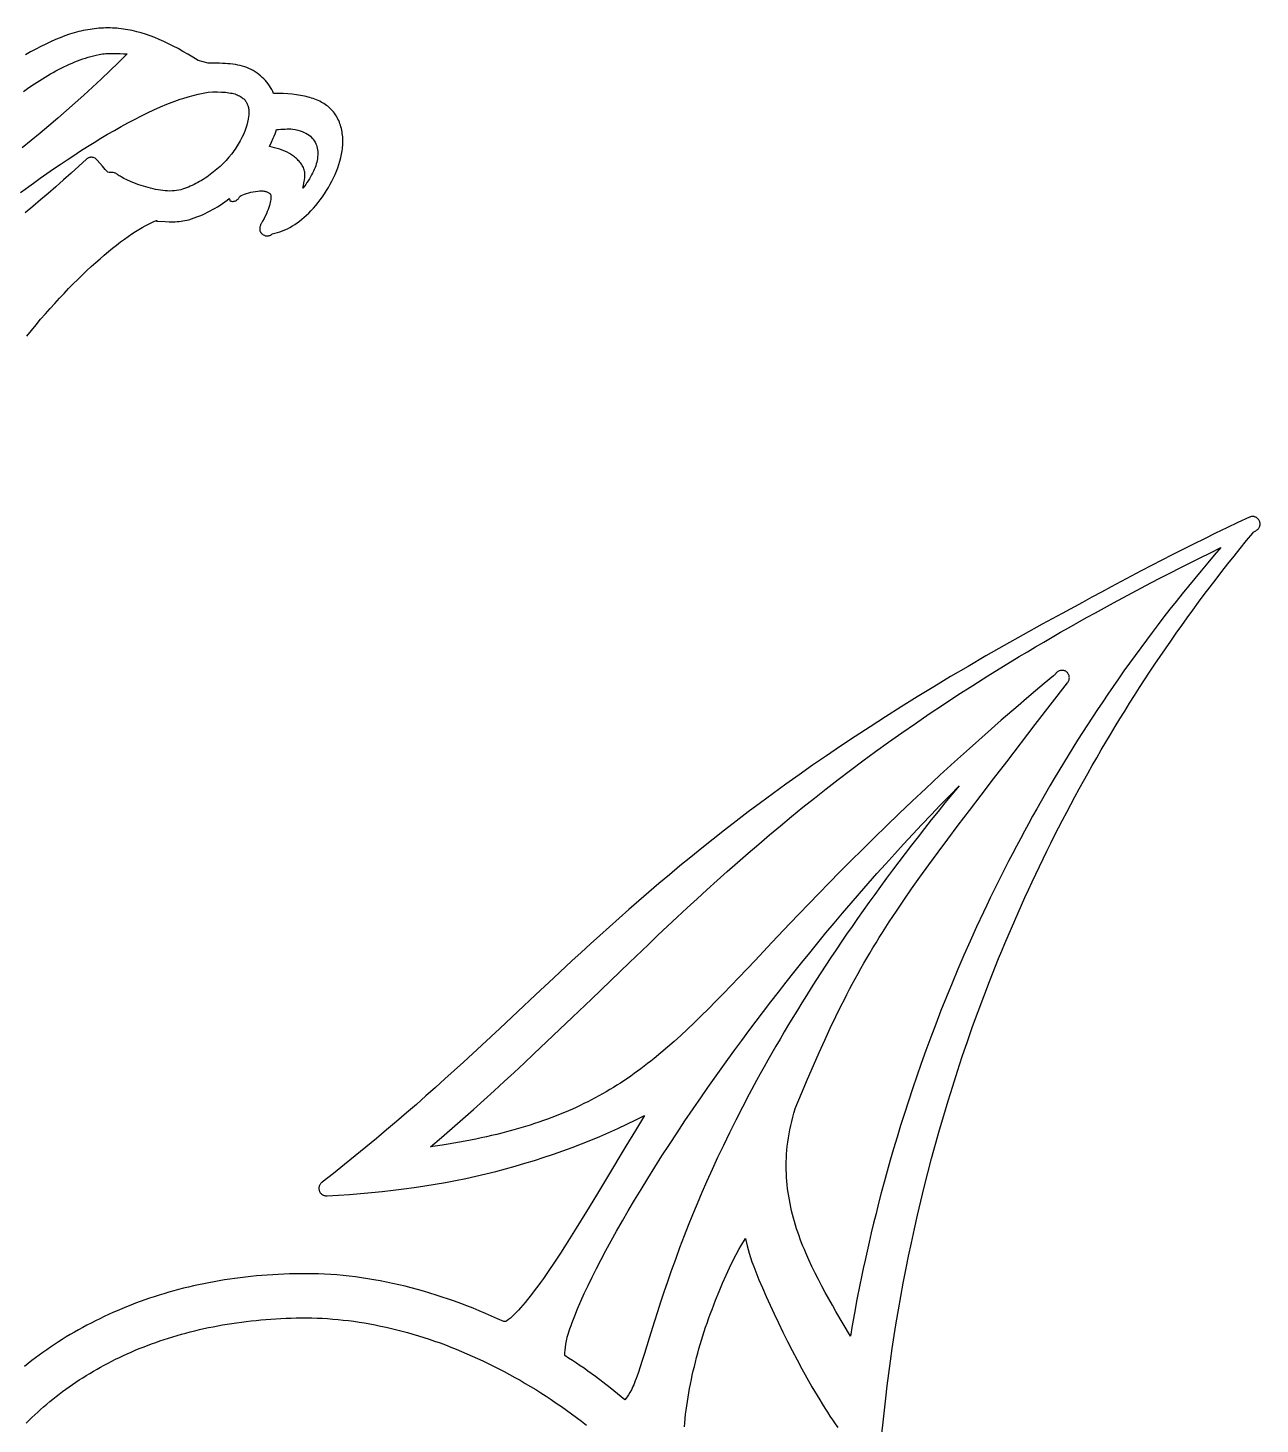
# Model space of a CAD drawing. Extents: x 0 to 113, y 52 to 137.
# Drawn here: x 89.82 to 112.89, y 110.58 to 136.72 of the extents above; entities that cross this region are included whole.
import ezdxf

# ---------------------------------------------------------------- set-up
doc = ezdxf.new("R2010")
doc.units = 0
doc.header["$MEASUREMENT"] = 0

msp = doc.modelspace()

# ---------------------------------------------------------------- linework, layer by layer
for points in [[(89.797, 130.949), (89.883, 131.056), (89.97, 131.162), (90.057, 131.266), (90.145, 131.367), (90.232, 131.466), (90.32, 131.563), (90.407, 131.658), (90.494, 131.751), (90.581, 131.841), (90.667, 131.928), (90.753, 132.013), (90.838, 132.096), (90.922, 132.176), (91.005, 132.253), (91.088, 132.327), (91.169, 132.399), (91.249, 132.468), (91.328, 132.533), (91.405, 132.596), (91.48, 132.656), (91.554, 132.713), (91.627, 132.766), (91.697, 132.816), (91.765, 132.863), (91.831, 132.907), (91.895, 132.947), (91.957, 132.983), (92.016, 133.016), (92.073, 133.046), (92.127, 133.072), (92.178, 133.094), (92.226, 133.112), (92.233, 133.114), (92.235, 133.114), (92.236, 133.113), (92.235, 133.11), (92.232, 133.106), (92.227, 133.1), (92.228, 133.099), (92.229, 133.1), (92.235, 133.103), (92.386, 133.095), (92.462, 133.093), (92.538, 133.092), (92.575, 133.093), (92.612, 133.095), (92.649, 133.097), (92.686, 133.101), (92.722, 133.106), (92.758, 133.113), (92.794, 133.12), (92.829, 133.13), (92.881, 133.146), (92.933, 133.163), (92.984, 133.181), (93.035, 133.201), (93.085, 133.222), (93.134, 133.245), (93.182, 133.268), (93.23, 133.293), (93.277, 133.318), (93.324, 133.345), (93.37, 133.373), (93.415, 133.402), (93.46, 133.431), (93.503, 133.462), (93.547, 133.493), (93.589, 133.525), (93.593, 133.52), (93.595, 133.515), (93.596, 133.501), (93.597, 133.495), (93.599, 133.489), (93.602, 133.485), (93.607, 133.481), (93.62, 133.477), (93.633, 133.475), (93.646, 133.473), (93.659, 133.473), (93.672, 133.475), (93.685, 133.477), (93.697, 133.481), (93.709, 133.486), (93.721, 133.492), (93.732, 133.499), (93.742, 133.507), (93.752, 133.516), (93.76, 133.526), (93.768, 133.536), (93.775, 133.548), (93.781, 133.56), (93.79, 133.569), (93.813, 133.582), (93.842, 133.595), (93.876, 133.609), (93.913, 133.622), (93.952, 133.635), (93.994, 133.645), (94.037, 133.654), (94.08, 133.661), (94.122, 133.666), (94.162, 133.669), (94.201, 133.669), (94.219, 133.668), (94.236, 133.666), (94.252, 133.663), (94.267, 133.66), (94.281, 133.656), (94.294, 133.651), (94.306, 133.646), (94.316, 133.641), (94.332, 133.631), (94.344, 133.622), (94.349, 133.618), (94.353, 133.613), (94.358, 133.606), (94.361, 133.599), (94.364, 133.59), (94.367, 133.578), (94.369, 133.564), (94.369, 133.548), (94.368, 133.528), (94.366, 133.506), (94.362, 133.482), (94.357, 133.455), (94.35, 133.426), (94.341, 133.394), (94.33, 133.359), (94.316, 133.322), (94.301, 133.283), (94.283, 133.241), (94.262, 133.197), (94.239, 133.151), (94.212, 133.102), (94.183, 133.05), (94.181, 133.048), (94.179, 133.046), (94.177, 133.045), (94.175, 133.042), (94.175, 133.033), (94.175, 133.024), (94.168, 133.011), (94.163, 132.997), (94.16, 132.982), (94.158, 132.968), (94.158, 132.953), (94.159, 132.939), (94.162, 132.924), (94.166, 132.91), (94.175, 132.901), (94.175, 132.892), (94.183, 132.892), (94.192, 132.875), (94.201, 132.866), (94.21, 132.857), (94.226, 132.847), (94.245, 132.839), (94.262, 132.831), (94.28, 132.831), (94.297, 132.831), (94.314, 132.831), (94.326, 132.831), (94.337, 132.833), (94.348, 132.836), (94.358, 132.839), (94.365, 132.843), (94.371, 132.848), (94.377, 132.853), (94.384, 132.857), (94.389, 132.861), (94.393, 132.866), (94.441, 132.876), (94.489, 132.889), (94.536, 132.904), (94.584, 132.921), (94.631, 132.941), (94.678, 132.962), (94.724, 132.986), (94.77, 133.013), (94.816, 133.041), (94.861, 133.072), (94.905, 133.104), (94.949, 133.139), (94.992, 133.175), (95.035, 133.214), (95.077, 133.254), (95.118, 133.297), (95.164, 133.346), (95.208, 133.398), (95.251, 133.45), (95.293, 133.504), (95.334, 133.56), (95.372, 133.617), (95.41, 133.674), (95.445, 133.733), (95.479, 133.793), (95.511, 133.853), (95.542, 133.915), (95.57, 133.976), (95.596, 134.039), (95.619, 134.102), (95.641, 134.165), (95.66, 134.229), (95.677, 134.293), (95.69, 134.357), (95.696, 134.39), (95.701, 134.422), (95.706, 134.455), (95.709, 134.487), (95.712, 134.52), (95.714, 134.552), (95.715, 134.585), (95.715, 134.617), (95.714, 134.649), (95.712, 134.681), (95.709, 134.713), (95.705, 134.744), (95.701, 134.776), (95.695, 134.807), (95.688, 134.837), (95.68, 134.868), (95.671, 134.898), (95.661, 134.927), (95.65, 134.957), (95.638, 134.985), (95.624, 135.014), (95.609, 135.041), (95.593, 135.069), (95.576, 135.095), (95.557, 135.122), (95.538, 135.147), (95.517, 135.172), (95.494, 135.196), (95.474, 135.216), (95.453, 135.235), (95.432, 135.253), (95.409, 135.27), (95.385, 135.287), (95.36, 135.303), (95.335, 135.318), (95.308, 135.333), (95.281, 135.347), (95.253, 135.361), (95.223, 135.373), (95.193, 135.385), (95.162, 135.397), (95.131, 135.407), (95.098, 135.417), (95.064, 135.427), (95.03, 135.436), (94.995, 135.444), (94.959, 135.451), (94.922, 135.458), (94.846, 135.47), (94.766, 135.48), (94.684, 135.487), (94.599, 135.492), (94.51, 135.495), (94.419, 135.495), (94.402, 135.532), (94.383, 135.568), (94.363, 135.603), (94.341, 135.637), (94.317, 135.671), (94.292, 135.703), (94.265, 135.735), (94.237, 135.765), (94.207, 135.795), (94.176, 135.823), (94.143, 135.849), (94.109, 135.875), (94.073, 135.899), (94.035, 135.921), (93.996, 135.942), (93.956, 135.961), (93.917, 135.977), (93.877, 135.992), (93.835, 136.004), (93.792, 136.016), (93.748, 136.025), (93.703, 136.034), (93.656, 136.041), (93.608, 136.046), (93.56, 136.051), (93.51, 136.055), (93.459, 136.057), (93.408, 136.059), (93.356, 136.06), (93.303, 136.06), (93.196, 136.058), (93.004, 136.111), (92.908, 136.171), (92.814, 136.228), (92.722, 136.282), (92.631, 136.333), (92.541, 136.381), (92.452, 136.425), (92.364, 136.467), (92.278, 136.505), (92.192, 136.541), (92.107, 136.573), (92.022, 136.602), (91.938, 136.628), (91.855, 136.65), (91.772, 136.67), (91.73, 136.679), (91.689, 136.686), (91.647, 136.693), (91.606, 136.7), (91.606, 136.7), (91.564, 136.705), (91.523, 136.71), (91.482, 136.714), (91.44, 136.717), (91.399, 136.719), (91.357, 136.72), (91.316, 136.72), (91.274, 136.72), (91.233, 136.719), (91.191, 136.717), (91.149, 136.714), (91.108, 136.71), (91.066, 136.706), (91.024, 136.7), (90.982, 136.694), (90.94, 136.687), (90.897, 136.679), (90.855, 136.671), (90.812, 136.661), (90.77, 136.651), (90.727, 136.64), (90.684, 136.628), (90.597, 136.601), (90.51, 136.571), (90.422, 136.538), (90.333, 136.502), (90.243, 136.462), (90.152, 136.419), (90.059, 136.373), (89.965, 136.324), (89.869, 136.272), (89.772, 136.216)], [(89.736, 135.531), (89.838, 135.603), (89.939, 135.672), (90.04, 135.738), (90.141, 135.801), (90.241, 135.86), (90.292, 135.889), (90.342, 135.916), (90.393, 135.943), (90.443, 135.969), (90.493, 135.993), (90.544, 136.017), (90.594, 136.04), (90.644, 136.062), (90.695, 136.083), (90.745, 136.103), (90.796, 136.122), (90.846, 136.14), (90.897, 136.156), (90.947, 136.172), (90.998, 136.187), (91.048, 136.2), (91.099, 136.213), (91.15, 136.224), (91.182, 136.23), (91.214, 136.235), (91.247, 136.238), (91.279, 136.241), (91.312, 136.243), (91.345, 136.244), (91.411, 136.244), (91.477, 136.242), (91.543, 136.239), (91.608, 136.235), (91.674, 136.233), (91.674, 136.233), (91.513, 136.073), (91.352, 135.917), (91.191, 135.764), (91.029, 135.612), (90.867, 135.464), (90.705, 135.317), (90.542, 135.173), (90.378, 135.031), (90.213, 134.89), (90.047, 134.751), (89.88, 134.614), (89.711, 134.478)], [(89.678, 133.639), (89.924, 133.817), (90.048, 133.905), (90.173, 133.993), (90.299, 134.08), (90.425, 134.166), (90.551, 134.251), (90.677, 134.335), (90.804, 134.417), (90.931, 134.498), (91.058, 134.577), (91.184, 134.654), (91.311, 134.729), (91.437, 134.802), (91.562, 134.873), (91.687, 134.941), (91.811, 135.007), (91.934, 135.07), (92.057, 135.13), (92.178, 135.187), (92.298, 135.241), (92.417, 135.292), (92.468, 135.313), (92.519, 135.332), (92.57, 135.351), (92.62, 135.369), (92.669, 135.385), (92.719, 135.401), (92.817, 135.43), (92.913, 135.456), (93.008, 135.48), (93.102, 135.501), (93.194, 135.52), (93.194, 135.52), (93.282, 135.523), (93.365, 135.523), (93.443, 135.52), (93.48, 135.518), (93.515, 135.515), (93.549, 135.512), (93.581, 135.507), (93.612, 135.502), (93.641, 135.497), (93.668, 135.491), (93.692, 135.484), (93.715, 135.476), (93.736, 135.468), (93.758, 135.457), (93.779, 135.447), (93.797, 135.436), (93.815, 135.425), (93.831, 135.414), (93.846, 135.402), (93.859, 135.39), (93.871, 135.378), (93.883, 135.365), (93.893, 135.352), (93.902, 135.339), (93.911, 135.325), (93.918, 135.311), (93.925, 135.296), (93.937, 135.265), (93.942, 135.249), (93.946, 135.232), (93.95, 135.213), (93.952, 135.194), (93.954, 135.174), (93.955, 135.153), (93.955, 135.131), (93.954, 135.108), (93.952, 135.085), (93.95, 135.061), (93.942, 135.01), (93.931, 134.958), (93.917, 134.903), (93.899, 134.846), (93.878, 134.788), (93.853, 134.728), (93.824, 134.668), (93.793, 134.607), (93.775, 134.576), (93.757, 134.545), (93.738, 134.514), (93.718, 134.483), (93.697, 134.452), (93.675, 134.421), (93.652, 134.39), (93.629, 134.36), (93.58, 134.3), (93.528, 134.241), (93.473, 134.184), (93.417, 134.129), (93.357, 134.075), (93.327, 134.05), (93.296, 134.024), (93.265, 133.999), (93.233, 133.975), (93.201, 133.952), (93.168, 133.929), (93.135, 133.906), (93.102, 133.885), (93.068, 133.864), (93.034, 133.844), (92.999, 133.825), (92.965, 133.806), (92.93, 133.789), (92.894, 133.772), (92.859, 133.756), (92.823, 133.741), (92.787, 133.727), (92.751, 133.714), (92.715, 133.702), (92.679, 133.691), (92.642, 133.682), (92.603, 133.675), (92.562, 133.67), (92.521, 133.668), (92.478, 133.667), (92.434, 133.668), (92.39, 133.671), (92.345, 133.676), (92.299, 133.682), (92.254, 133.689), (92.208, 133.698), (92.162, 133.708), (92.116, 133.718), (92.071, 133.73), (92.026, 133.743), (91.982, 133.756), (91.938, 133.77), (91.896, 133.785), (91.815, 133.814), (91.74, 133.845), (91.672, 133.875), (91.613, 133.904), (91.564, 133.93), (91.543, 133.942), (91.525, 133.953), (91.511, 133.964), (91.499, 133.973), (91.49, 133.981), (91.48, 133.989), (91.47, 133.995), (91.46, 134), (91.449, 134.004), (91.437, 134.007), (91.414, 134.012), (91.39, 134.014), (91.365, 134.015), (91.34, 134.015), (91.316, 134.017), (91.265, 134.073), (91.215, 134.131), (91.115, 134.245), (91.103, 134.258), (91.09, 134.27), (91.076, 134.279), (91.06, 134.287), (91.044, 134.293), (91.027, 134.297), (91.01, 134.299), (90.993, 134.298), (90.982, 134.296), (90.971, 134.294), (90.961, 134.291), (90.95, 134.287), (90.941, 134.282), (90.931, 134.276), (90.922, 134.27), (90.914, 134.263), (90.77, 134.132), (90.626, 134.002), (90.482, 133.874), (90.338, 133.748), (90.195, 133.623), (90.053, 133.5), (89.91, 133.378), (89.768, 133.259)], [(105.808, 110.399), (105.83, 110.619), (105.854, 110.842), (105.88, 111.068), (105.907, 111.296), (105.937, 111.528), (105.969, 111.762), (106.003, 111.998), (106.04, 112.238), (106.078, 112.479), (106.119, 112.723), (106.163, 112.97), (106.208, 113.219), (106.257, 113.47), (106.307, 113.723), (106.361, 113.978), (106.417, 114.236), (106.475, 114.495), (106.537, 114.756), (106.601, 115.02), (106.668, 115.285), (106.738, 115.552), (106.811, 115.82), (106.887, 116.09), (106.966, 116.362), (107.048, 116.635), (107.133, 116.91), (107.221, 117.186), (107.313, 117.464), (107.408, 117.743), (107.506, 118.023), (107.608, 118.304), (107.714, 118.586), (107.822, 118.869), (107.878, 119.011), (107.935, 119.153), (107.992, 119.296), (108.051, 119.439), (108.11, 119.582), (108.171, 119.725), (108.232, 119.868), (108.294, 120.012), (108.357, 120.155), (108.421, 120.299), (108.486, 120.443), (108.552, 120.587), (108.619, 120.732), (108.687, 120.876), (108.756, 121.021), (108.826, 121.166), (108.897, 121.311), (108.969, 121.456), (109.042, 121.601), (109.116, 121.746), (109.191, 121.891), (109.268, 122.037), (109.345, 122.182), (109.423, 122.328), (109.502, 122.473), (109.582, 122.619), (109.664, 122.765), (109.746, 122.91), (109.83, 123.056), (109.914, 123.202), (110, 123.348), (110.087, 123.494), (110.175, 123.64), (110.264, 123.785), (110.354, 123.931), (110.445, 124.077), (110.537, 124.223), (110.631, 124.369), (110.726, 124.514), (110.821, 124.66), (110.918, 124.806), (111.017, 124.951), (111.116, 125.096), (111.216, 125.242), (111.318, 125.387), (111.421, 125.532), (111.525, 125.677), (111.63, 125.822), (111.737, 125.967), (111.844, 126.112), (111.953, 126.257), (112.064, 126.401), (112.175, 126.545), (112.288, 126.689), (112.402, 126.833), (112.517, 126.977), (112.633, 127.121), (112.751, 127.264), (112.76, 127.273), (112.76, 127.275), (112.76, 127.278), (112.759, 127.28), (112.76, 127.282), (112.786, 127.295), (112.812, 127.308), (112.823, 127.315), (112.833, 127.322), (112.843, 127.33), (112.852, 127.339), (112.86, 127.348), (112.867, 127.358), (112.873, 127.368), (112.878, 127.379), (112.882, 127.39), (112.885, 127.402), (112.888, 127.414), (112.889, 127.426), (112.889, 127.438), (112.888, 127.451), (112.885, 127.463), (112.882, 127.475), (112.877, 127.487), (112.872, 127.499), (112.865, 127.51), (112.858, 127.52), (112.849, 127.529), (112.84, 127.538), (112.831, 127.546), (112.821, 127.553), (112.81, 127.559), (112.798, 127.564), (112.787, 127.568), (112.775, 127.571), (112.762, 127.573), (112.75, 127.574), (112.737, 127.574), (112.725, 127.572), (112.711, 127.568), (112.698, 127.563), (112.696, 127.563), (112.694, 127.563), (112.692, 127.564), (112.69, 127.563), (112.475, 127.462), (112.264, 127.36), (112.055, 127.259), (111.848, 127.158), (111.644, 127.057), (111.443, 126.956), (111.244, 126.855), (111.047, 126.755), (110.853, 126.655), (110.661, 126.555), (110.472, 126.456), (110.285, 126.357), (110.101, 126.258), (109.919, 126.159), (109.739, 126.061), (109.562, 125.963), (109.181, 125.759), (108.811, 125.557), (108.45, 125.357), (108.098, 125.158), (107.755, 124.962), (107.421, 124.768), (107.095, 124.575), (106.778, 124.384), (106.468, 124.195), (106.167, 124.008), (105.873, 123.822), (105.587, 123.638), (105.308, 123.455), (105.035, 123.274), (104.77, 123.094), (104.511, 122.915), (104.258, 122.738), (104.012, 122.563), (103.771, 122.388), (103.536, 122.215), (103.306, 122.043), (103.081, 121.872), (102.861, 121.702), (102.646, 121.533), (102.436, 121.365), (102.229, 121.198), (102.027, 121.032), (101.829, 120.867), (101.634, 120.703), (101.443, 120.539), (101.254, 120.377), (101.069, 120.214), (100.886, 120.053), (100.706, 119.892), (100.528, 119.732), (100.352, 119.572), (100.177, 119.412), (100.005, 119.253), (99.663, 118.936), (99.325, 118.62), (98.989, 118.305), (98.653, 117.99), (98.315, 117.675), (97.973, 117.36), (97.8, 117.202), (97.626, 117.044), (97.45, 116.885), (97.271, 116.727), (97.091, 116.567), (96.908, 116.408), (96.722, 116.248), (96.534, 116.088), (96.342, 115.927), (96.147, 115.765), (95.948, 115.603), (95.746, 115.44), (95.539, 115.276), (95.328, 115.112), (95.319, 115.105), (95.31, 115.097), (95.302, 115.088), (95.295, 115.079), (95.288, 115.069), (95.282, 115.059), (95.278, 115.048), (95.274, 115.037), (95.271, 115.026), (95.268, 115.014), (95.267, 115.003), (95.267, 114.991), (95.268, 114.979), (95.269, 114.968), (95.272, 114.956), (95.276, 114.945), (95.28, 114.934), (95.286, 114.923), (95.292, 114.914), (95.299, 114.905), (95.307, 114.896), (95.316, 114.889), (95.325, 114.882), (95.335, 114.876), (95.345, 114.87), (95.355, 114.866), (95.366, 114.862), (95.377, 114.859), (95.389, 114.857), (95.4, 114.856), (95.412, 114.856), (95.424, 114.857), (95.634, 114.868), (95.841, 114.882), (96.047, 114.898), (96.252, 114.916), (96.454, 114.937), (96.655, 114.959), (96.854, 114.984), (97.052, 115.012), (97.248, 115.041), (97.442, 115.073), (97.635, 115.107), (97.827, 115.144), (98.016, 115.182), (98.205, 115.224), (98.392, 115.267), (98.577, 115.313), (98.761, 115.361), (98.944, 115.411), (99.125, 115.464), (99.305, 115.518), (99.483, 115.576), (99.66, 115.635), (99.836, 115.697), (100.011, 115.762), (100.184, 115.828), (100.357, 115.897), (100.528, 115.969), (100.698, 116.042), (100.866, 116.118), (101.034, 116.197), (101.2, 116.277), (101.366, 116.361), (101.193, 116.08), (101.016, 115.788), (100.65, 115.179), (100.463, 114.869), (100.275, 114.559), (100.086, 114.252), (99.992, 114.1), (99.898, 113.951), (99.788, 113.78), (99.68, 113.615), (99.573, 113.457), (99.469, 113.307), (99.418, 113.235), (99.367, 113.166), (99.318, 113.099), (99.269, 113.035), (99.222, 112.974), (99.175, 112.915), (99.13, 112.86), (99.085, 112.808), (99.042, 112.759), (99.001, 112.713), (98.961, 112.671), (98.923, 112.632), (98.886, 112.597), (98.852, 112.566), (98.819, 112.54), (98.788, 112.518), (98.775, 112.51), (98.765, 112.505), (98.757, 112.502), (98.75, 112.501), (98.739, 112.502), (98.734, 112.501), (98.727, 112.5), (98.613, 112.553), (98.499, 112.604), (98.384, 112.654), (98.269, 112.703), (98.154, 112.749), (98.039, 112.795), (97.924, 112.839), (97.808, 112.881), (97.692, 112.922), (97.576, 112.961), (97.46, 112.998), (97.344, 113.034), (97.228, 113.069), (97.112, 113.101), (96.995, 113.132), (96.879, 113.162), (96.763, 113.189), (96.646, 113.216), (96.53, 113.24), (96.414, 113.263), (96.298, 113.284), (96.182, 113.303), (96.066, 113.32), (95.95, 113.336), (95.834, 113.35), (95.719, 113.362), (95.604, 113.373), (95.489, 113.381), (95.374, 113.388), (95.259, 113.393), (95.145, 113.396), (95.031, 113.397), (94.925, 113.397), (94.819, 113.395), (94.715, 113.393), (94.61, 113.389), (94.506, 113.385), (94.403, 113.379), (94.3, 113.372), (94.198, 113.364), (94.096, 113.355), (93.995, 113.345), (93.894, 113.334), (93.794, 113.322), (93.695, 113.309), (93.596, 113.295), (93.498, 113.28), (93.4, 113.264), (93.303, 113.247), (93.206, 113.229), (93.11, 113.21), (93.015, 113.19), (92.92, 113.169), (92.826, 113.147), (92.733, 113.124), (92.64, 113.1), (92.548, 113.075), (92.456, 113.049), (92.365, 113.022), (92.275, 112.995), (92.185, 112.966), (92.097, 112.937), (92.008, 112.906), (91.921, 112.875), (91.834, 112.843), (91.747, 112.81), (91.662, 112.776), (91.577, 112.741), (91.492, 112.705), (91.409, 112.669), (91.326, 112.632), (91.244, 112.593), (91.162, 112.554), (91.082, 112.514), (91.002, 112.474), (90.922, 112.432), (90.844, 112.39), (90.766, 112.347), (90.689, 112.303), (90.612, 112.258), (90.537, 112.213), (90.462, 112.167), (90.388, 112.12), (90.315, 112.072), (90.242, 112.023), (90.17, 111.974), (90.099, 111.924), (90.029, 111.873), (89.959, 111.822), (89.891, 111.77), (89.823, 111.717), (89.756, 111.663)], [(102.11, 110.529), (102.116, 110.607), (102.124, 110.686), (102.132, 110.765), (102.142, 110.844), (102.153, 110.925), (102.165, 111.005), (102.178, 111.086), (102.192, 111.168), (102.207, 111.25), (102.223, 111.332), (102.24, 111.414), (102.258, 111.497), (102.276, 111.579), (102.296, 111.662), (102.316, 111.744), (102.338, 111.827), (102.36, 111.909), (102.383, 111.991), (102.406, 112.072), (102.431, 112.154), (102.456, 112.235), (102.481, 112.315), (102.508, 112.395), (102.535, 112.474), (102.563, 112.553), (102.595, 112.641), (102.627, 112.728), (102.693, 112.899), (102.759, 113.063), (102.825, 113.22), (102.891, 113.369), (102.955, 113.509), (103.018, 113.639), (103.078, 113.758), (103.127, 113.848), (103.172, 113.927), (103.214, 113.996), (103.253, 114.057), (103.287, 113.921), (103.305, 113.852), (103.325, 113.779), (103.348, 113.702), (103.375, 113.62), (103.407, 113.53), (103.445, 113.432), (103.505, 113.285), (103.57, 113.132), (103.639, 112.973), (103.713, 112.811), (103.789, 112.644), (103.87, 112.475), (103.953, 112.304), (104.039, 112.131), (104.128, 111.958), (104.219, 111.785), (104.311, 111.614), (104.404, 111.445), (104.499, 111.278), (104.595, 111.116), (104.643, 111.036), (104.691, 110.958), (104.739, 110.881), (104.787, 110.805), (104.836, 110.731), (104.884, 110.659), (104.932, 110.588), (104.98, 110.519)], [(89.788, 110.602), (89.84, 110.654), (89.894, 110.705), (89.947, 110.756), (90.002, 110.807), (90.057, 110.857), (90.113, 110.906), (90.17, 110.955), (90.228, 111.003), (90.286, 111.05), (90.345, 111.097), (90.405, 111.143), (90.466, 111.189), (90.527, 111.234), (90.589, 111.278), (90.652, 111.322), (90.715, 111.365), (90.78, 111.408), (90.845, 111.45), (90.91, 111.491), (90.977, 111.531), (91.044, 111.571), (91.112, 111.61), (91.18, 111.649), (91.249, 111.686), (91.319, 111.723), (91.39, 111.76), (91.461, 111.795), (91.533, 111.83), (91.606, 111.865), (91.679, 111.898), (91.753, 111.931), (91.828, 111.963), (91.903, 111.994), (91.979, 112.025), (92.056, 112.054), (92.133, 112.083), (92.212, 112.111), (92.29, 112.139), (92.37, 112.166), (92.45, 112.191), (92.53, 112.216), (92.612, 112.241), (92.693, 112.264), (92.776, 112.287), (92.859, 112.309), (92.943, 112.33), (93.028, 112.35), (93.113, 112.369), (93.198, 112.387), (93.285, 112.405), (93.372, 112.422), (93.459, 112.438), (93.547, 112.453), (93.636, 112.467), (93.725, 112.48), (93.815, 112.492), (93.906, 112.504), (93.997, 112.515), (94.089, 112.524), (94.181, 112.533), (94.274, 112.541), (94.368, 112.548), (94.462, 112.554), (94.556, 112.559), (94.652, 112.563), (94.747, 112.566), (94.844, 112.568), (94.941, 112.569), (95.038, 112.569), (95.038, 112.569), (95.135, 112.568), (95.232, 112.566), (95.33, 112.562), (95.428, 112.556), (95.526, 112.549), (95.625, 112.541), (95.724, 112.53), (95.823, 112.519), (95.923, 112.506), (96.022, 112.491), (96.122, 112.475), (96.222, 112.458), (96.323, 112.439), (96.423, 112.418), (96.524, 112.396), (96.624, 112.373), (96.725, 112.348), (96.826, 112.322), (96.927, 112.295), (97.028, 112.266), (97.129, 112.235), (97.23, 112.204), (97.331, 112.171), (97.433, 112.136), (97.534, 112.1), (97.635, 112.063), (97.735, 112.024), (97.836, 111.984), (97.937, 111.943), (98.038, 111.9), (98.138, 111.856), (98.238, 111.811), (98.338, 111.764), (98.438, 111.716), (98.538, 111.667), (98.638, 111.616), (98.737, 111.565), (98.836, 111.511), (98.934, 111.457), (99.033, 111.401), (99.131, 111.344), (99.228, 111.286), (99.326, 111.227), (99.423, 111.166), (99.519, 111.104), (99.615, 111.041), (99.711, 110.976), (99.806, 110.911), (99.901, 110.844), (99.995, 110.776), (100.089, 110.706), (100.183, 110.636), (100.275, 110.564)]]:
    msp.add_lwpolyline(points)
for points in [[(94.776, 134.826), (94.825, 134.817), (94.871, 134.806), (94.914, 134.794), (94.954, 134.78), (94.99, 134.764), (95.024, 134.748), (95.054, 134.73), (95.082, 134.711), (95.107, 134.692), (95.129, 134.671), (95.15, 134.65), (95.168, 134.627), (95.184, 134.603), (95.198, 134.579), (95.211, 134.553), (95.221, 134.526), (95.229, 134.498), (95.236, 134.469), (95.241, 134.439), (95.244, 134.408), (95.245, 134.375), (95.245, 134.342), (95.243, 134.307), (95.239, 134.272), (95.234, 134.24), (95.227, 134.207), (95.218, 134.174), (95.207, 134.14), (95.195, 134.106), (95.181, 134.072), (95.165, 134.037), (95.148, 134.002), (95.129, 133.967), (95.109, 133.931), (95.088, 133.896), (95.066, 133.86), (95.043, 133.824), (95.019, 133.789), (94.968, 133.718), (94.977, 133.769), (94.986, 133.82), (94.994, 133.871), (95.001, 133.921), (95.003, 133.946), (95.003, 133.97), (95.003, 133.994), (95.001, 134.017), (94.998, 134.04), (94.993, 134.062), (94.986, 134.084), (94.977, 134.105), (94.965, 134.126), (94.953, 134.147), (94.94, 134.168), (94.927, 134.187), (94.912, 134.206), (94.897, 134.224), (94.881, 134.241), (94.865, 134.258), (94.848, 134.274), (94.83, 134.29), (94.812, 134.305), (94.793, 134.319), (94.774, 134.332), (94.754, 134.346), (94.714, 134.37), (94.671, 134.392), (94.627, 134.413), (94.581, 134.431), (94.534, 134.448), (94.487, 134.463), (94.438, 134.477), (94.389, 134.489), (94.339, 134.5), (94.377, 134.579), (94.413, 134.658), (94.43, 134.697), (94.446, 134.736), (94.459, 134.776), (94.47, 134.817), (94.51, 134.819), (94.551, 134.822), (94.632, 134.827), (94.672, 134.829), (94.709, 134.83), (94.744, 134.829), (94.776, 134.826)], [(112.155, 126.991), (112.031, 126.847), (111.908, 126.703), (111.787, 126.559), (111.667, 126.415), (111.549, 126.271), (111.432, 126.127), (111.316, 125.983), (111.202, 125.838), (111.089, 125.694), (110.978, 125.549), (110.868, 125.404), (110.76, 125.26), (110.653, 125.115), (110.547, 124.971), (110.443, 124.826), (110.34, 124.681), (110.238, 124.537), (110.138, 124.392), (110.039, 124.248), (109.942, 124.104), (109.845, 123.96), (109.75, 123.816), (109.657, 123.672), (109.564, 123.528), (109.473, 123.385), (109.383, 123.241), (109.295, 123.098), (109.207, 122.955), (109.121, 122.812), (109.036, 122.67), (108.953, 122.528), (108.87, 122.386), (108.789, 122.244), (108.709, 122.102), (108.63, 121.961), (108.552, 121.821), (108.476, 121.68), (108.4, 121.54), (108.326, 121.401), (108.253, 121.261), (108.181, 121.122), (108.11, 120.984), (108.04, 120.846), (107.972, 120.708), (107.904, 120.571), (107.838, 120.434), (107.772, 120.298), (107.708, 120.163), (107.582, 119.893), (107.461, 119.625), (107.344, 119.36), (107.231, 119.097), (107.121, 118.837), (107.016, 118.579), (106.914, 118.324), (106.816, 118.072), (106.722, 117.823), (106.631, 117.577), (106.544, 117.335), (106.461, 117.095), (106.38, 116.86), (106.303, 116.627), (106.229, 116.399), (106.159, 116.174), (106.091, 115.953), (106.026, 115.736), (105.965, 115.524), (105.906, 115.315), (105.85, 115.111), (105.796, 114.912), (105.746, 114.717), (105.698, 114.527), (105.652, 114.342), (105.609, 114.162), (105.568, 113.987), (105.529, 113.817), (105.493, 113.652), (105.459, 113.493), (105.426, 113.339), (105.396, 113.192), (105.341, 112.913), (105.294, 112.659), (105.253, 112.43), (105.217, 112.227), (105.084, 112.456), (104.948, 112.688), (104.881, 112.806), (104.814, 112.924), (104.748, 113.044), (104.682, 113.165), (104.619, 113.287), (104.556, 113.409), (104.496, 113.534), (104.438, 113.659), (104.383, 113.786), (104.356, 113.849), (104.33, 113.913), (104.304, 113.978), (104.28, 114.043), (104.256, 114.108), (104.234, 114.173), (104.212, 114.239), (104.191, 114.305), (104.171, 114.372), (104.152, 114.439), (104.135, 114.506), (104.118, 114.574), (104.102, 114.642), (104.088, 114.71), (104.075, 114.779), (104.063, 114.848), (104.052, 114.918), (104.043, 114.988), (104.035, 115.059), (104.028, 115.13), (104.023, 115.201), (104.019, 115.273), (104.017, 115.345), (104.016, 115.417), (104.017, 115.49), (104.019, 115.564), (104.023, 115.638), (104.029, 115.712), (104.037, 115.787), (104.046, 115.862), (104.057, 115.938), (104.069, 116.015), (104.084, 116.091), (104.101, 116.169), (104.119, 116.246), (104.139, 116.325), (104.162, 116.403), (104.186, 116.483), (104.186, 116.487), (104.186, 116.491), (104.304, 116.773), (104.417, 117.04), (104.527, 117.295), (104.634, 117.538), (104.739, 117.771), (104.842, 117.994), (104.945, 118.21), (105.047, 118.419), (105.099, 118.521), (105.15, 118.622), (105.202, 118.722), (105.254, 118.82), (105.307, 118.918), (105.361, 119.016), (105.415, 119.113), (105.47, 119.209), (105.525, 119.305), (105.582, 119.401), (105.64, 119.498), (105.698, 119.594), (105.758, 119.691), (105.819, 119.788), (105.882, 119.886), (105.946, 119.985), (106.079, 120.185), (106.218, 120.391), (106.365, 120.603), (106.521, 120.822), (106.685, 121.049), (106.859, 121.287), (107.043, 121.535), (107.238, 121.796), (107.445, 122.07), (107.665, 122.358), (107.897, 122.662), (108.144, 122.983), (108.68, 123.68), (109.28, 124.458), (109.285, 124.463), (109.289, 124.467), (109.297, 124.478), (109.303, 124.49), (109.308, 124.503), (109.312, 124.515), (109.315, 124.528), (109.317, 124.541), (109.318, 124.555), (109.317, 124.568), (109.315, 124.581), (109.313, 124.594), (109.309, 124.606), (109.303, 124.618), (109.297, 124.63), (109.29, 124.641), (109.281, 124.651), (109.272, 124.66), (109.261, 124.669), (109.25, 124.676), (109.238, 124.682), (109.226, 124.687), (109.213, 124.69), (109.201, 124.692), (109.188, 124.693), (109.175, 124.693), (109.162, 124.692), (109.149, 124.689), (109.136, 124.686), (109.124, 124.681), (109.112, 124.675), (109.1, 124.669), (109.09, 124.661), (109.079, 124.652), (109.071, 124.643), (109.066, 124.638), (109.062, 124.634), (109.052, 124.623), (109.044, 124.612), (109.036, 124.601), (109.027, 124.59), (109.025, 124.59), (109.023, 124.59), (109.02, 124.591), (109.018, 124.59), (108.849, 124.448), (108.682, 124.307), (108.518, 124.168), (108.357, 124.031), (108.044, 123.759), (107.741, 123.493), (107.448, 123.233), (107.166, 122.978), (106.893, 122.728), (106.629, 122.484), (106.375, 122.245), (106.13, 122.012), (105.893, 121.783), (105.664, 121.56), (105.442, 121.341), (105.229, 121.128), (105.022, 120.92), (104.823, 120.717), (104.629, 120.518), (104.442, 120.324), (104.261, 120.136), (104.085, 119.951), (103.749, 119.597), (103.432, 119.261), (103.129, 118.943), (102.983, 118.79), (102.84, 118.642), (102.7, 118.498), (102.561, 118.359), (102.425, 118.223), (102.29, 118.092), (102.165, 117.973), (102.041, 117.857), (101.918, 117.745), (101.794, 117.636), (101.67, 117.531), (101.546, 117.429), (101.484, 117.379), (101.422, 117.33), (101.359, 117.282), (101.296, 117.235), (101.233, 117.188), (101.17, 117.143), (101.106, 117.098), (101.042, 117.053), (100.977, 117.01), (100.912, 116.967), (100.847, 116.925), (100.781, 116.884), (100.714, 116.844), (100.647, 116.804), (100.579, 116.765), (100.511, 116.727), (100.442, 116.689), (100.372, 116.652), (100.302, 116.616), (100.23, 116.581), (100.158, 116.546), (100.085, 116.512), (100.012, 116.479), (99.937, 116.446), (99.862, 116.414), (99.785, 116.382), (99.708, 116.351), (99.629, 116.321), (99.549, 116.292), (99.469, 116.263), (99.387, 116.234), (99.304, 116.207), (99.22, 116.18), (99.135, 116.153), (99.048, 116.127), (98.96, 116.102), (98.871, 116.077), (98.78, 116.053), (98.689, 116.029), (98.595, 116.006), (98.5, 115.984), (98.404, 115.962), (98.306, 115.94), (98.207, 115.919), (98.106, 115.899), (98.004, 115.879), (97.9, 115.86), (97.794, 115.841), (97.686, 115.823), (97.577, 115.805), (97.353, 115.77), (97.56, 115.946), (97.763, 116.122), (97.963, 116.297), (98.16, 116.472), (98.354, 116.646), (98.546, 116.82), (98.736, 116.993), (98.923, 117.166), (99.108, 117.339), (99.292, 117.511), (99.655, 117.855), (100.014, 118.198), (100.37, 118.54), (100.724, 118.882), (101.079, 119.223), (101.436, 119.563), (101.615, 119.734), (101.796, 119.904), (101.977, 120.074), (102.161, 120.245), (102.346, 120.415), (102.532, 120.586), (102.721, 120.756), (102.912, 120.927), (103.106, 121.098), (103.302, 121.269), (103.501, 121.441), (103.703, 121.612), (103.908, 121.784), (104.116, 121.957), (104.329, 122.129), (104.545, 122.302), (104.765, 122.475), (104.989, 122.649), (105.218, 122.823), (105.451, 122.997), (105.689, 123.172), (105.933, 123.348), (106.181, 123.523), (106.435, 123.7), (106.694, 123.877), (106.96, 124.054), (107.231, 124.232), (107.508, 124.411), (107.792, 124.59), (108.083, 124.77), (108.38, 124.951), (108.531, 125.042), (108.684, 125.132), (108.839, 125.223), (108.996, 125.315), (109.154, 125.406), (109.314, 125.497), (109.477, 125.589), (109.641, 125.681), (109.807, 125.773), (109.975, 125.866), (110.145, 125.958), (110.317, 126.051), (110.491, 126.144), (110.668, 126.237), (110.846, 126.33), (111.026, 126.424), (111.209, 126.518), (111.394, 126.612), (111.581, 126.706), (111.77, 126.801), (111.961, 126.896), (112.155, 126.991)], [(107.253, 122.532), (107.12, 122.371), (106.989, 122.21), (106.86, 122.051), (106.733, 121.892), (106.607, 121.733), (106.484, 121.576), (106.362, 121.419), (106.243, 121.263), (106.125, 121.108), (106.009, 120.954), (105.895, 120.801), (105.783, 120.648), (105.673, 120.497), (105.564, 120.346), (105.457, 120.196), (105.352, 120.047), (105.249, 119.899), (105.148, 119.752), (105.048, 119.606), (104.95, 119.46), (104.853, 119.316), (104.759, 119.173), (104.666, 119.03), (104.574, 118.888), (104.485, 118.748), (104.396, 118.608), (104.31, 118.47), (104.225, 118.332), (104.142, 118.195), (104.06, 118.06), (103.98, 117.925), (103.901, 117.791), (103.824, 117.659), (103.748, 117.527), (103.674, 117.397), (103.601, 117.268), (103.53, 117.139), (103.46, 117.012), (103.325, 116.761), (103.195, 116.514), (103.071, 116.271), (102.953, 116.033), (102.839, 115.8), (102.731, 115.572), (102.627, 115.348), (102.529, 115.129), (102.435, 114.915), (102.347, 114.705), (102.262, 114.501), (102.182, 114.302), (102.107, 114.108), (102.021, 113.882), (101.941, 113.663), (101.865, 113.451), (101.794, 113.247), (101.728, 113.051), (101.665, 112.862), (101.606, 112.682), (101.551, 112.509), (101.451, 112.189), (101.361, 111.902), (101.32, 111.772), (101.28, 111.651), (101.243, 111.538), (101.207, 111.435), (101.191, 111.394), (101.176, 111.355), (101.161, 111.318), (101.146, 111.285), (101.132, 111.253), (101.117, 111.224), (101.089, 111.173), (101.063, 111.13), (101.039, 111.093), (101.017, 111.064), (100.997, 111.039), (100.859, 111.151), (100.721, 111.26), (100.582, 111.368), (100.443, 111.473), (100.302, 111.575), (100.231, 111.626), (100.16, 111.675), (100.088, 111.724), (100.016, 111.772), (99.943, 111.819), (99.87, 111.866), (99.873, 111.915), (99.877, 111.966), (99.882, 112.02), (99.891, 112.078), (99.902, 112.14), (99.91, 112.174), (99.918, 112.209), (99.928, 112.245), (99.939, 112.284), (99.952, 112.325), (99.966, 112.367), (99.987, 112.426), (100.009, 112.486), (100.032, 112.547), (100.057, 112.61), (100.111, 112.742), (100.171, 112.88), (100.236, 113.024), (100.307, 113.174), (100.383, 113.331), (100.464, 113.493), (100.551, 113.661), (100.642, 113.834), (100.739, 114.012), (100.841, 114.196), (100.948, 114.384), (101.06, 114.576), (101.177, 114.774), (101.298, 114.975), (101.424, 115.18), (101.555, 115.389), (101.69, 115.601), (101.829, 115.817), (101.973, 116.036), (102.121, 116.259), (102.274, 116.484), (102.43, 116.711), (102.55, 116.884), (102.672, 117.057), (102.797, 117.232), (102.924, 117.409), (103.053, 117.586), (103.184, 117.764), (103.317, 117.944), (103.453, 118.124), (103.59, 118.305), (103.73, 118.487), (103.871, 118.67), (104.015, 118.853), (104.16, 119.037), (104.308, 119.221), (104.457, 119.406), (104.608, 119.591), (104.761, 119.776), (104.916, 119.961), (105.072, 120.147), (105.231, 120.332), (105.391, 120.518), (105.552, 120.703), (105.715, 120.888), (105.88, 121.073), (106.047, 121.257), (106.215, 121.441), (106.384, 121.625), (106.555, 121.808), (106.728, 121.99), (106.901, 122.172), (107.077, 122.352), (107.253, 122.532)]]:
    msp.add_lwpolyline(points, close=True)

doc.saveas('drawing.dxf')
